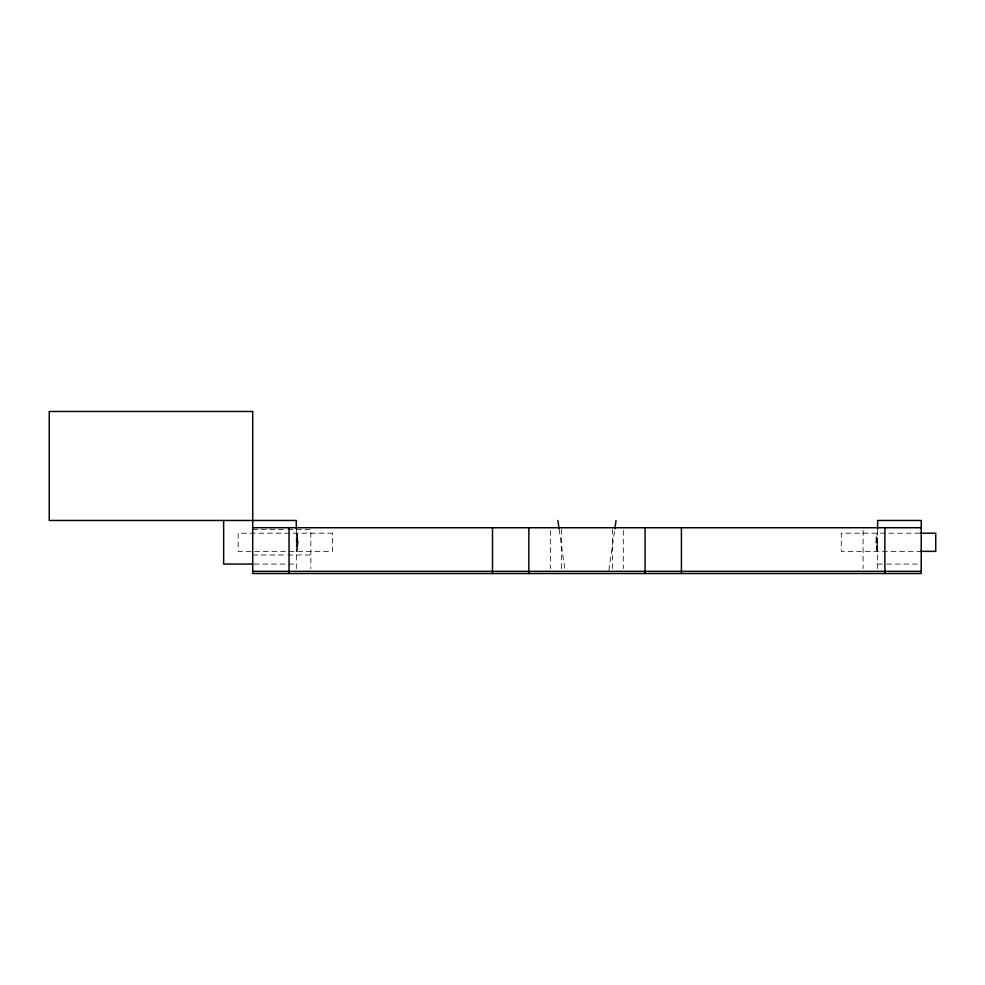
<?xml version="1.0" encoding="UTF-8"?>
<svg xmlns="http://www.w3.org/2000/svg" width="985" height="985" viewBox="0 0 985 985"><rect width="100%" height="100%" fill="white"/><g stroke="black" fill="none" stroke-linecap="round" stroke-linejoin="round"><path stroke-width="0.74" stroke-dasharray="4.92 3.69" d="M608.89 570.426L614.751 529.45M252.714 529.561L286.364 529.561M287.891 529.561L310.841 529.561L310.841 568.616M919.719 533.193L841.288 533.193L841.288 551.354L921.221 551.354M252.714 554.986L286.364 554.986M287.891 554.986L310.841 554.986M254.216 564.073L296.313 564.073M877.623 564.073L885.133 564.073M886.635 564.073L921.221 564.073M559.135 529.13L565.168 571.337M877.623 529.253L877.623 570.278M863.082 530.472L863.082 568.616M623.296 530.472L623.296 568.616M612.399 529.24L612.399 569.835M561.536 529.24L561.536 569.835M550.627 530.472L550.627 568.616M296.313 529.253L296.313 570.278M877.623 551.317A9.037 1.527 -90 0 1 876.071 542.279A9.037 1.527 -90 0 1 877.623 533.23M877.623 549.544A9.037 1.133 84.6 0 1 876.194 536.899A9.037 1.133 84.6 0 1 877.623 535.101M296.3 535.003A9.037 1.133 84.6 0 1 297.729 547.648A9.037 1.133 84.6 0 1 296.3 549.445M296.3 533.23A9.037 1.527 -90 0 1 297.852 542.279A9.037 1.527 -90 0 1 296.3 551.317A9.037 1.527 90 0 0 297.852 542.279A9.037 1.527 90 0 0 296.3 533.23A9.05 1.416 90 0 1 297.778 542.858M877.66 551.317A9.05 1.416 90 0 1 876.158 541.688M297.544 541.787A9.05 1.133 -84.6 0 1 296.288 549.827M876.379 542.76A9.05 1.133 -84.6 0 1 877.647 534.72M296.337 542.279L296.325 546.49L296.325 538.069L296.313 542.279M877.598 538.069L877.598 546.49L877.598 538.069M332.635 533.193L238.173 533.193L238.173 551.354L332.635 551.354L332.635 533.193"/><path stroke-width="1.48" d="M614.874 528.6L616.031 520.474M252.714 527.738L921.221 527.738M920.519 533.193L935.75 533.193L935.75 551.354L920.519 551.354M252.714 564.073L223.644 564.073L223.644 520.474M252.714 571.337L921.221 571.337M557.892 520.474L559.061 528.6M884.887 527.738L884.887 573.516M877.623 528.539L877.623 520.474L921.221 520.474L921.221 573.516L252.714 573.516L252.714 411.484L49.25 411.484L49.25 520.474L296.313 520.474L296.313 528.539M681.423 527.738L681.423 573.516M645.089 527.738L645.089 573.516M528.834 527.738L528.834 573.516M492.5 527.738L492.5 573.516M289.036 527.738L289.036 573.516"/></g></svg>
